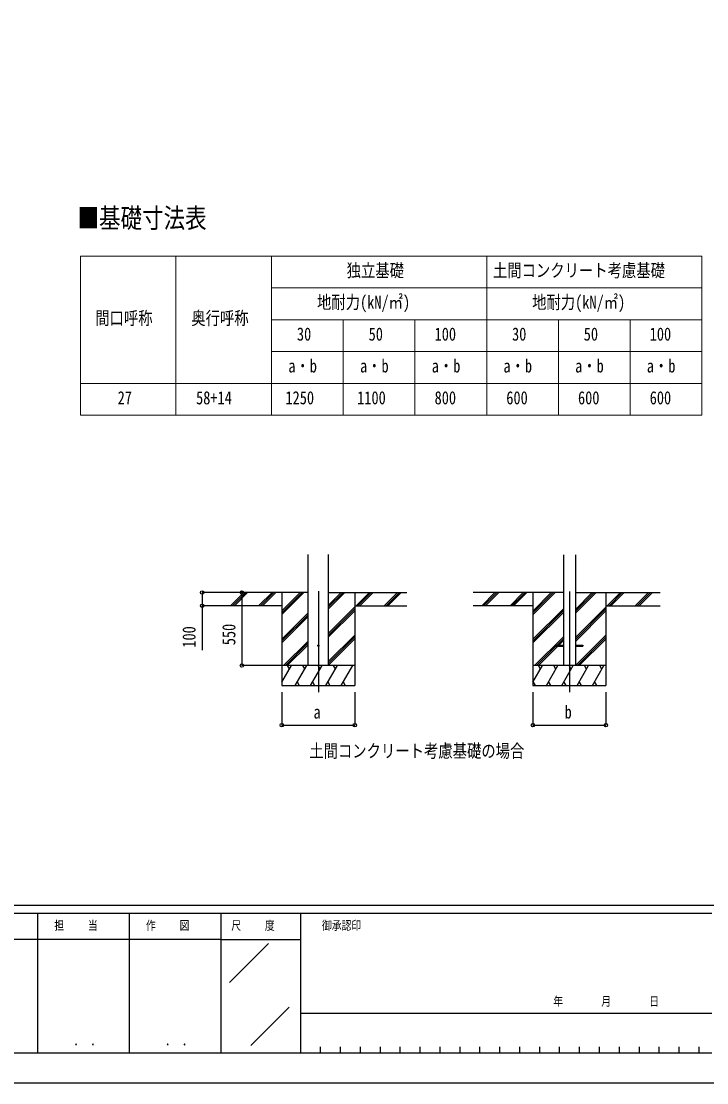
# Model space of a CAD drawing. Units: millimetres, scale not verified. Extents: x -12615 to 12615, y -8910 to 8910.
# Drawn here: x 4453 to 9615, y -8910 to -910 of the extents above; entities that cross this region are included whole.
import ezdxf
from ezdxf.enums import TextEntityAlignment as Align

# ---------------------------------------------------------------- set-up
doc = ezdxf.new("R2010")
doc.units = ezdxf.units.MM
doc.header["$LTSCALE"] = 50
doc.layers.add('0-1_TABLE1', color=7, linetype='Continuous', lineweight=18)
for name, color, linetype in [('0-2_USER1', 3, 'Continuous'), ('0-3_YKK_12', 2, 'Continuous'), ('0-5_YKK_A1', 4, 'Continuous'), ('0-6_YKK_D', 6, 'Continuous'), ('0-7_YKK_ZWAK', 7, 'Continuous')]:
    doc.layers.add(name, color=color, linetype=linetype)
doc.styles.add('ＭＳ ゴシック', font='')
doc.styles.get('ＭＳ ゴシック').set_extended_font_data('MS Gothic')

msp = doc.modelspace()

# ---------------------------------------------------------------- linework, layer by layer
at = {"layer": '0-1_TABLE1'}
for p, q in [((4898.06, -2678.91), (9578.06, -2678.91)), ((4898.06, -2678.91), (4898.06, -3878.91)), ((5618.06, -2678.91), (5618.06, -3878.91)), ((6338.06, -2678.91), (6338.06, -3878.91)), ((7958.06, -2678.91), (7958.06, -3878.91)), ((6338.06, -2918.91), (9578.06, -2918.91)), ((6338.06, -3158.91), (9578.06, -3158.91)), ((6878.06, -3158.91), (6878.06, -3878.91)), ((7418.06, -3158.91), (7418.06, -3878.91)), ((8498.06, -3158.91), (8498.06, -3878.91)), ((9038.06, -3158.91), (9038.06, -3878.91)), ((6338.06, -3398.91), (9578.06, -3398.91)), ((4898.06, -3638.91), (9578.06, -3638.91)), ((4898.06, -3878.91), (9578.06, -3878.91))]:
    msp.add_line(p, q, dxfattribs=at)
msp.add_lwpolyline([(9578.06, -2678.91), (9578.06, -3158.91), (9578.06, -3878.91)], dxfattribs=at)
at = {"layer": '0-3_YKK_12'}
for p, q in [((6690.06, -5205.79), (6690.06, -5964.99)), ((8581.06, -5206.79), (8581.06, -5965.99))]:
    msp.add_line(p, q, dxfattribs=at)
at = {"layer": '0-5_YKK_A1'}
for p, q in [((6612.31, -5765), (6612.31, -4929.64)), ((6767.81, -5765), (6767.81, -4929.64)), ((8535.86, -4930.64), (8535.86, -5766)), ((8626.26, -4930.64), (8626.26, -5766)), ((6612.31, -5215), (5964.11, -5215)), ((6030.8, -5313.59), (6129.39, -5215)), ((6043.53, -5315), (6143.53, -5215)), ((6057.68, -5315), (6157.68, -5215)), ((6242.93, -5313.59), (6341.52, -5215)), ((6255.67, -5315), (6355.67, -5215)), ((6269.81, -5315), (6369.81, -5215)), ((6415.06, -5215), (6415.06, -5914.99)), ((6415.06, -5381.88), (6581.94, -5215)), ((6415.06, -5367.73), (6567.8, -5215)), ((6415.06, -5353.59), (6553.66, -5215)), ((6767.81, -5337.49), (6890.31, -5215)), ((6767.81, -5323.35), (6876.17, -5215)), ((6767.81, -5309.21), (6862.02, -5215)), ((6767.81, -5215), (7355.68, -5215)), ((6965.06, -5215), (6965.06, -5914.99)), ((6974.16, -5315), (7074.16, -5215)), ((6988.3, -5315), (7088.3, -5215)), ((7002.44, -5315), (7102.44, -5215)), ((7186.29, -5315), (7286.29, -5215)), ((7200.43, -5315), (7300.43, -5215)), ((7214.57, -5315), (7314.57, -5215)), ((8535.86, -5216), (7855.11, -5216)), ((7921.8, -5314.59), (8020.39, -5216)), ((7934.53, -5316), (8034.54, -5216)), ((7948.68, -5316), (8048.68, -5216)), ((8133.93, -5314.59), (8232.53, -5216)), ((8146.67, -5316), (8246.67, -5216)), ((8160.81, -5316), (8260.81, -5216)), ((8306.06, -5216), (8306.06, -5915.99)), ((8306.06, -5382.88), (8472.94, -5216)), ((8306.06, -5368.73), (8458.8, -5216)), ((8306.06, -5354.59), (8444.66, -5216)), ((8626.26, -5371.04), (8781.31, -5216)), ((8626.26, -5356.9), (8767.17, -5216)), ((8626.26, -5342.76), (8753.03, -5216)), ((8626.26, -5216), (9264.27, -5216)), ((8856.06, -5216), (8856.06, -5915.99)), ((8865.16, -5316), (8965.16, -5216)), ((8879.3, -5316), (8979.3, -5216)), ((8893.44, -5316), (8993.44, -5216)), ((9077.29, -5316), (9177.29, -5216)), ((9091.43, -5316), (9191.43, -5216)), ((9105.57, -5316), (9205.57, -5216)), ((6415.06, -5315), (5964.11, -5315)), ((6767.81, -5521.34), (6965.06, -5324.09)), ((6767.81, -5535.48), (6965.06, -5338.23)), ((6767.81, -5549.62), (6965.06, -5352.38)), ((6965.06, -5315), (7355.68, -5315)), ((8306.06, -5316), (7855.11, -5316)), ((8306.06, -5566.72), (8535.86, -5336.92)), ((8306.06, -5580.86), (8535.86, -5351.07)), ((8626.26, -5554.89), (8856.06, -5325.09)), ((8626.26, -5569.03), (8856.06, -5339.23)), ((8626.26, -5583.17), (8856.06, -5353.38)), ((8856.06, -5316), (9264.27, -5316)), ((6415.06, -5565.72), (6612.31, -5368.47)), ((6415.06, -5579.86), (6612.31, -5382.62)), ((6415.06, -5594.01), (6612.31, -5396.76)), ((8306.06, -5595.01), (8535.86, -5365.21)), ((6427.92, -5765), (6612.31, -5580.6)), ((6442.06, -5765), (6612.31, -5594.75)), ((6767.81, -5733.47), (6965.06, -5536.22)), ((6767.81, -5747.61), (6965.06, -5550.36)), ((6767.81, -5761.75), (6965.06, -5564.51)), ((8318.92, -5766), (8535.86, -5549.05)), ((8487.56, -5611.5), (8535.86, -5563.2)), ((8501.7, -5611.5), (8535.86, -5577.34)), ((8627.28, -5766), (8856.06, -5537.22)), ((8641.43, -5766), (8856.06, -5551.36)), ((8655.57, -5766), (8856.06, -5565.51)), ((6456.2, -5765), (6612.31, -5608.89)), ((8333.06, -5766), (8481.06, -5618)), ((8347.2, -5766), (8492.7, -5620.5)), ((8481.06, -5611.5), (8481.06, -5620.5)), ((8481.06, -5611.5), (8535.86, -5611.5)), ((8481.06, -5620.5), (8535.86, -5620.5)), ((8626.26, -5611.5), (8681.06, -5611.5)), ((8626.26, -5620.5), (8681.06, -5620.5)), ((8681.06, -5611.5), (8681.06, -5620.5)), ((6415.06, -5890.44), (6487.49, -5764.99)), ((6965.06, -5765), (6415.06, -5765)), ((6472.49, -5790.98), (6457.49, -5765)), ((6516.36, -5914.99), (6602.96, -5764.99)), ((6587.96, -5790.98), (6572.96, -5764.99)), ((6631.83, -5914.99), (6718.43, -5764.99)), ((6703.43, -5790.98), (6688.43, -5765)), ((6747.3, -5914.99), (6833.9, -5765)), ((6818.9, -5790.98), (6803.9, -5764.99)), ((6862.77, -5914.99), (6949.37, -5765)), ((6919.37, -5765), (6919.37, -5764.99)), ((8306.06, -5891.44), (8378.49, -5765.99)), ((8856.06, -5766), (8306.06, -5766)), ((8363.49, -5791.98), (8348.49, -5766)), ((8407.36, -5915.99), (8493.96, -5765.99)), ((8478.96, -5791.98), (8463.96, -5765.99)), ((8522.83, -5915.99), (8609.43, -5765.99)), ((8594.43, -5791.98), (8579.43, -5766)), ((8638.3, -5915.99), (8724.9, -5766)), ((8709.9, -5791.98), (8694.9, -5765.99)), ((8753.77, -5915.99), (8840.37, -5766)), ((8825.37, -5791.98), (8810.37, -5765.99)), ((6415.06, -5914.99), (6965.06, -5914.99)), ((6531.35, -5889.01), (6546.35, -5914.99)), ((6646.82, -5889.02), (6661.82, -5914.99)), ((6762.3, -5889.01), (6777.3, -5914.99)), ((6877.76, -5889.02), (6892.76, -5914.99)), ((8306.06, -5915.99), (8856.06, -5915.99)), ((8306.89, -5890.01), (8321.88, -5915.99)), ((8422.36, -5890.01), (8437.35, -5915.99)), ((8537.83, -5890.02), (8552.82, -5915.99)), ((8653.3, -5890.01), (8668.3, -5915.99)), ((8768.77, -5890.02), (8783.76, -5915.99))]:
    msp.add_line(p, q, dxfattribs=at)
msp.add_circle((6690.06, -5615), 5, dxfattribs=at)
at = {"layer": '0-6_YKK_D'}
for p, q in [((5963.11, -5215), (5814.06, -5215)), ((6115.06, -5215), (6115.06, -5765)), ((5963.11, -5315), (5814.06, -5315)), ((6414.06, -5765), (6114.06, -5765)), ((6415.06, -5964.99), (6415.06, -6215.99)), ((6965.06, -5964.99), (6965.06, -6215.99)), ((8306.06, -5965.99), (8306.06, -6215.99)), ((8856.06, -5965.99), (8856.06, -6215.99)), ((6415.06, -6214.99), (6965.06, -6214.99)), ((8306.06, -6214.99), (8856.06, -6214.99))]:
    msp.add_line(p, q, dxfattribs=at)
msp.add_lwpolyline([(5815.06, -5215), (5815.06, -5315), (5815.06, -5650.8)], dxfattribs=at)
for centre in [(5815.06, -5215), (6115.06, -5215), (5815.06, -5315), (6115.06, -5765), (6415.06, -6214.99), (6965.06, -6214.99), (8306.06, -6214.99), (8856.06, -6214.99)]:
    msp.add_circle(centre, 12.75, dxfattribs=at)
at = {"layer": '0-7_YKK_ZWAK'}
for p, q in [((11685.06, -7575), (-11714.94, -7575)), ((4575.06, -7635), (4575.06, -8685)), ((5265.06, -7635), (5265.06, -8685)), ((5955.06, -7635), (5955.06, -8685)), ((6555.06, -7635), (5955.06, -7635)), ((9652.56, -7635), (6555.06, -7635)), ((6555.06, -7635), (6555.06, -8685)), ((5955.06, -7830), (3885.06, -7830)), ((5955.06, -7830), (6555.06, -7830)), ((6021.31, -8154.87), (6315.11, -7861.08)), ((6182.02, -8627.97), (6470.68, -8339.3)), ((6555.06, -8385), (9652.56, -8385)), ((6705.06, -8640), (6705.06, -8685)), ((6855.06, -8640), (6855.06, -8685)), ((7005.06, -8640), (7005.06, -8685)), ((7155.06, -8640), (7155.06, -8685)), ((7305.06, -8640), (7305.06, -8685)), ((7455.06, -8640), (7455.06, -8685)), ((7605.06, -8640), (7605.06, -8685)), ((7755.06, -8640), (7755.06, -8685)), ((7905.06, -8640), (7905.06, -8685)), ((8055.06, -8640), (8055.06, -8685)), ((8205.06, -8640), (8205.06, -8685)), ((8355.06, -8640), (8355.06, -8685)), ((8505.06, -8640), (8505.06, -8685)), ((8655.06, -8640), (8655.06, -8685)), ((8805.06, -8640), (8805.06, -8685)), ((8955.06, -8640), (8955.06, -8685)), ((9105.06, -8640), (9105.06, -8685)), ((9255.06, -8640), (9255.06, -8685)), ((9405.06, -8640), (9405.06, -8685)), ((9555.06, -8640), (9555.06, -8685)), ((3885.06, -8685), (5955.06, -8685)), ((5955.06, -8685), (6555.06, -8685)), ((6555.06, -8685), (9652.56, -8685))]:
    msp.add_line(p, q, dxfattribs=at)
msp.add_lwpolyline([(-12615, -8910), (12615, -8910), (12615, 8910), (-12615, 8910)], close=True, dxfattribs=at)
msp.add_lwpolyline([(5955.06, -7635), (3885.06, -7635), (3885.06, -8685)], dxfattribs=at)

# ---------------------------------------------------------------- texts
at = {"layer": '0-1_TABLE1', "style": 'ＭＳ ゴシック', "width": 0.8}
for s, p in [('独立基礎', (6903.26, -2866.41)), ('土間コンクリート考慮基礎', (8004.86, -2866.41)), ('地耐力(kN/㎡)', (6680.06, -3106.41)), ('地耐力(kN/㎡)', (8300.06, -3106.41)), ('間口呼称', (5009.66, -3226.41)), ('奥行呼称', (5733.26, -3226.41)), ('30', (6528.86, -3346.41)), ('50', (7068.86, -3346.41)), ('100', (7565.66, -3346.41)), ('30', (8148.86, -3346.41)), ('50', (8688.86, -3346.41)), ('100', (9185.66, -3346.41)), ('a・b', (6464.06, -3586.41)), ('a・b', (7004.06, -3586.41)), ('a・b', (7544.06, -3586.41)), ('a・b', (8084.06, -3586.41)), ('a・b', (8624.06, -3586.41)), ('a・b', (9164.06, -3586.41)), ('27', (5178.86, -3826.41)), ('58+14', (5769.26, -3826.41)), ('1250', (6442.46, -3826.41)), ('1100', (6982.46, -3826.41)), ('800', (7565.66, -3826.41)), ('600', (8105.66, -3826.41)), ('600', (8645.66, -3826.41)), ('600', (9185.66, -3826.41))]:
    msp.add_text(s, height=98.97, dxfattribs=at).set_placement(p, align=Align.BOTTOM_LEFT)
at = {"layer": '0-2_USER1', "style": 'ＭＳ ゴシック', "width": 0.8}
for s, height, p in [('■基礎寸法表', 148.5, (4876.46, -2511.99)), ('土間コンクリート考慮基礎の場合', 98.97, (6621.87, -6487.99))]:
    msp.add_text(s, height=height, dxfattribs=at).set_placement(p, align=Align.BOTTOM_LEFT)
at = {"layer": '0-6_YKK_D', "style": 'ＭＳ ゴシック', "width": 0.8}
for s, p in [('100', (5795.06, -5630.8)), ('550', (6095.06, -5612.4))]:
    msp.add_text(s, height=98.97, rotation=90, dxfattribs=at).set_placement(p, align=Align.BOTTOM_LEFT)
for s, p in [('b', (8545.06, -6194.99)), ('a', (6654.06, -6194.99))]:
    msp.add_text(s, height=98.97, dxfattribs=at).set_placement(p, align=Align.BOTTOM_LEFT)
at = {"layer": '0-7_YKK_ZWAK', "style": 'ＭＳ ゴシック', "width": 0.8}
for s, height, p in [('担     当', 65.98, (4701.66, -7777.5)), ('作     図', 65.98, (5391.66, -7777.5)), ('尺     度', 65.98, (6034.26, -7777.5)), ('御承認印', 65.98, (6717.41, -7777.5)), ('年        月        日', 65.98, (8459.72, -8349.64)), ('． ．', 77.75, (4845, -8653.06)), ('． ．', 77.75, (5535, -8653.06))]:
    msp.add_text(s, height=height, dxfattribs=at).set_placement(p, align=Align.BOTTOM_LEFT)

doc.saveas('drawing.dxf')
